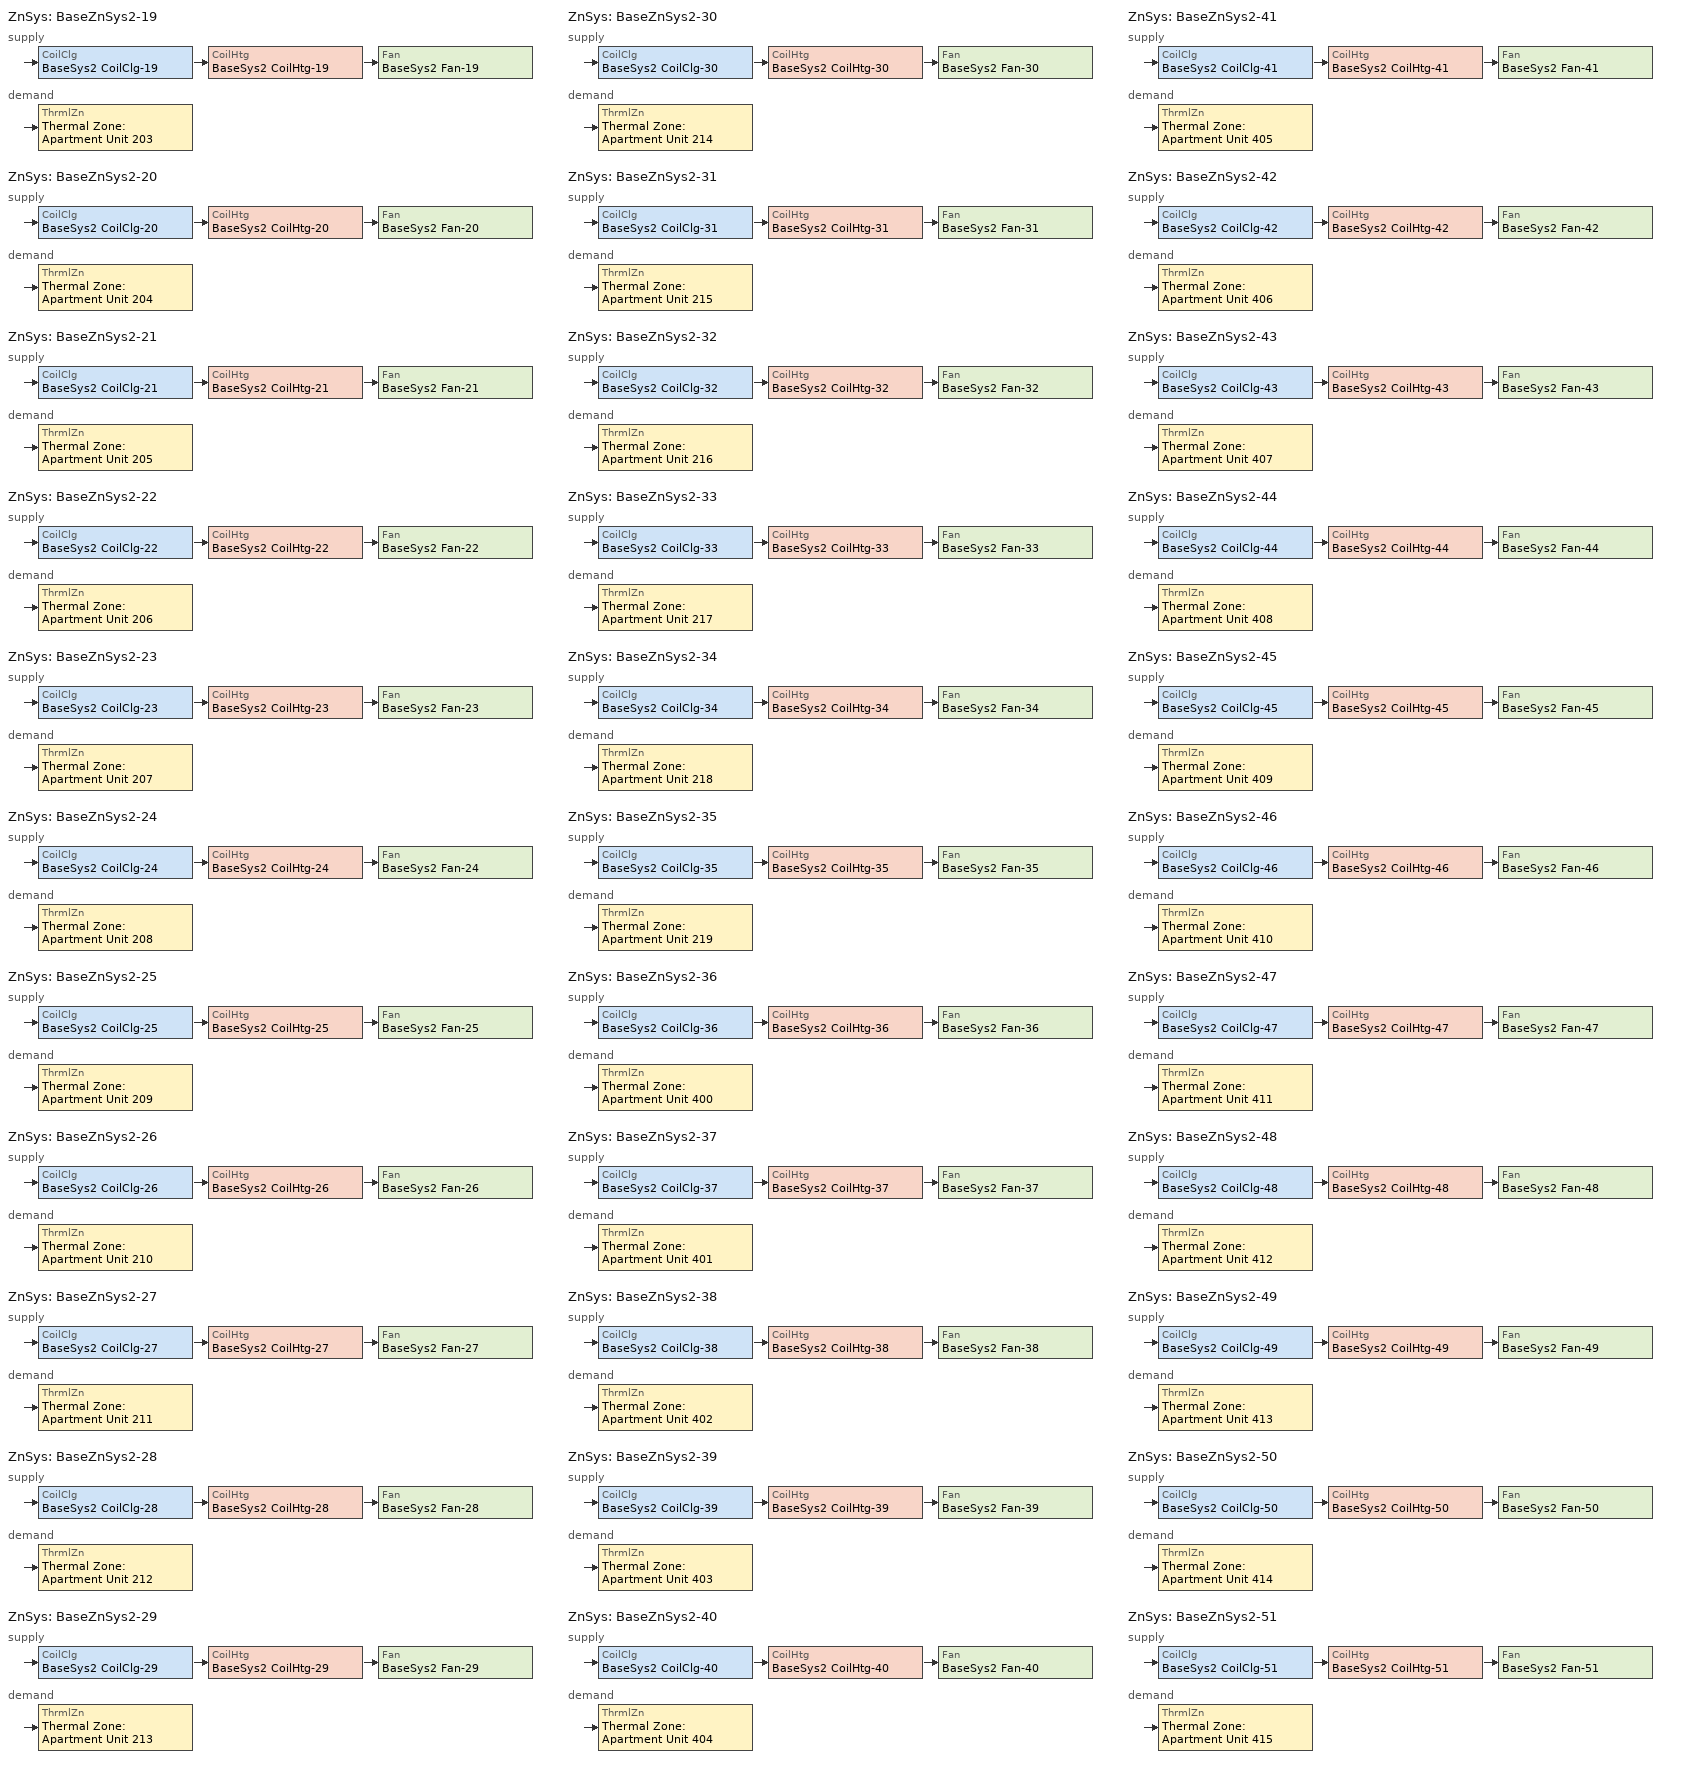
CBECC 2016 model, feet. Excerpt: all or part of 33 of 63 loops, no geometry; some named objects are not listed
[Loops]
ZnSys 'BaseZnSys2-19'
 supply: CoilClg 'BaseSys2 CoilClg-19' > CoilHtg 'BaseSys2 CoilHtg-19' > Fan 'BaseSys2 Fan-19'
 demand: ThrmlZn 'Thermal Zone: Apartment Unit 203'
ZnSys 'BaseZnSys2-20'
 supply: CoilClg 'BaseSys2 CoilClg-20' > CoilHtg 'BaseSys2 CoilHtg-20' > Fan 'BaseSys2 Fan-20'
 demand: ThrmlZn 'Thermal Zone: Apartment Unit 204'
ZnSys 'BaseZnSys2-21'
 supply: CoilClg 'BaseSys2 CoilClg-21' > CoilHtg 'BaseSys2 CoilHtg-21' > Fan 'BaseSys2 Fan-21'
 demand: ThrmlZn 'Thermal Zone: Apartment Unit 205'
ZnSys 'BaseZnSys2-22'
 supply: CoilClg 'BaseSys2 CoilClg-22' > CoilHtg 'BaseSys2 CoilHtg-22' > Fan 'BaseSys2 Fan-22'
 demand: ThrmlZn 'Thermal Zone: Apartment Unit 206'
ZnSys 'BaseZnSys2-23'
 supply: CoilClg 'BaseSys2 CoilClg-23' > CoilHtg 'BaseSys2 CoilHtg-23' > Fan 'BaseSys2 Fan-23'
 demand: ThrmlZn 'Thermal Zone: Apartment Unit 207'
ZnSys 'BaseZnSys2-24'
 supply: CoilClg 'BaseSys2 CoilClg-24' > CoilHtg 'BaseSys2 CoilHtg-24' > Fan 'BaseSys2 Fan-24'
 demand: ThrmlZn 'Thermal Zone: Apartment Unit 208'
ZnSys 'BaseZnSys2-25'
 supply: CoilClg 'BaseSys2 CoilClg-25' > CoilHtg 'BaseSys2 CoilHtg-25' > Fan 'BaseSys2 Fan-25'
 demand: ThrmlZn 'Thermal Zone: Apartment Unit 209'
ZnSys 'BaseZnSys2-26'
 supply: CoilClg 'BaseSys2 CoilClg-26' > CoilHtg 'BaseSys2 CoilHtg-26' > Fan 'BaseSys2 Fan-26'
 demand: ThrmlZn 'Thermal Zone: Apartment Unit 210'
ZnSys 'BaseZnSys2-27'
 supply: CoilClg 'BaseSys2 CoilClg-27' > CoilHtg 'BaseSys2 CoilHtg-27' > Fan 'BaseSys2 Fan-27'
 demand: ThrmlZn 'Thermal Zone: Apartment Unit 211'
ZnSys 'BaseZnSys2-28'
 supply: CoilClg 'BaseSys2 CoilClg-28' > CoilHtg 'BaseSys2 CoilHtg-28' > Fan 'BaseSys2 Fan-28'
 demand: ThrmlZn 'Thermal Zone: Apartment Unit 212'
ZnSys 'BaseZnSys2-29'
 supply: CoilClg 'BaseSys2 CoilClg-29' > CoilHtg 'BaseSys2 CoilHtg-29' > Fan 'BaseSys2 Fan-29'
 demand: ThrmlZn 'Thermal Zone: Apartment Unit 213'
ZnSys 'BaseZnSys2-30'
 supply: CoilClg 'BaseSys2 CoilClg-30' > CoilHtg 'BaseSys2 CoilHtg-30' > Fan 'BaseSys2 Fan-30'
 demand: ThrmlZn 'Thermal Zone: Apartment Unit 214'
ZnSys 'BaseZnSys2-31'
 supply: CoilClg 'BaseSys2 CoilClg-31' > CoilHtg 'BaseSys2 CoilHtg-31' > Fan 'BaseSys2 Fan-31'
 demand: ThrmlZn 'Thermal Zone: Apartment Unit 215'
ZnSys 'BaseZnSys2-32'
 supply: CoilClg 'BaseSys2 CoilClg-32' > CoilHtg 'BaseSys2 CoilHtg-32' > Fan 'BaseSys2 Fan-32'
 demand: ThrmlZn 'Thermal Zone: Apartment Unit 216'
ZnSys 'BaseZnSys2-33'
 supply: CoilClg 'BaseSys2 CoilClg-33' > CoilHtg 'BaseSys2 CoilHtg-33' > Fan 'BaseSys2 Fan-33'
 demand: ThrmlZn 'Thermal Zone: Apartment Unit 217'
ZnSys 'BaseZnSys2-34'
 supply: CoilClg 'BaseSys2 CoilClg-34' > CoilHtg 'BaseSys2 CoilHtg-34' > Fan 'BaseSys2 Fan-34'
 demand: ThrmlZn 'Thermal Zone: Apartment Unit 218'
ZnSys 'BaseZnSys2-35'
 supply: CoilClg 'BaseSys2 CoilClg-35' > CoilHtg 'BaseSys2 CoilHtg-35' > Fan 'BaseSys2 Fan-35'
 demand: ThrmlZn 'Thermal Zone: Apartment Unit 219'
ZnSys 'BaseZnSys2-36'
 supply: CoilClg 'BaseSys2 CoilClg-36' > CoilHtg 'BaseSys2 CoilHtg-36' > Fan 'BaseSys2 Fan-36'
 demand: ThrmlZn 'Thermal Zone: Apartment Unit 400'
ZnSys 'BaseZnSys2-37'
 supply: CoilClg 'BaseSys2 CoilClg-37' > CoilHtg 'BaseSys2 CoilHtg-37' > Fan 'BaseSys2 Fan-37'
 demand: ThrmlZn 'Thermal Zone: Apartment Unit 401'
ZnSys 'BaseZnSys2-38'
 supply: CoilClg 'BaseSys2 CoilClg-38' > CoilHtg 'BaseSys2 CoilHtg-38' > Fan 'BaseSys2 Fan-38'
 demand: ThrmlZn 'Thermal Zone: Apartment Unit 402'
ZnSys 'BaseZnSys2-39'
 supply: CoilClg 'BaseSys2 CoilClg-39' > CoilHtg 'BaseSys2 CoilHtg-39' > Fan 'BaseSys2 Fan-39'
 demand: ThrmlZn 'Thermal Zone: Apartment Unit 403'
ZnSys 'BaseZnSys2-40'
 supply: CoilClg 'BaseSys2 CoilClg-40' > CoilHtg 'BaseSys2 CoilHtg-40' > Fan 'BaseSys2 Fan-40'
 demand: ThrmlZn 'Thermal Zone: Apartment Unit 404'
ZnSys 'BaseZnSys2-41'
 supply: CoilClg 'BaseSys2 CoilClg-41' > CoilHtg 'BaseSys2 CoilHtg-41' > Fan 'BaseSys2 Fan-41'
 demand: ThrmlZn 'Thermal Zone: Apartment Unit 405'
ZnSys 'BaseZnSys2-42'
 supply: CoilClg 'BaseSys2 CoilClg-42' > CoilHtg 'BaseSys2 CoilHtg-42' > Fan 'BaseSys2 Fan-42'
 demand: ThrmlZn 'Thermal Zone: Apartment Unit 406'
ZnSys 'BaseZnSys2-43'
 supply: CoilClg 'BaseSys2 CoilClg-43' > CoilHtg 'BaseSys2 CoilHtg-43' > Fan 'BaseSys2 Fan-43'
 demand: ThrmlZn 'Thermal Zone: Apartment Unit 407'
ZnSys 'BaseZnSys2-44'
 supply: CoilClg 'BaseSys2 CoilClg-44' > CoilHtg 'BaseSys2 CoilHtg-44' > Fan 'BaseSys2 Fan-44'
 demand: ThrmlZn 'Thermal Zone: Apartment Unit 408'
ZnSys 'BaseZnSys2-45'
 supply: CoilClg 'BaseSys2 CoilClg-45' > CoilHtg 'BaseSys2 CoilHtg-45' > Fan 'BaseSys2 Fan-45'
 demand: ThrmlZn 'Thermal Zone: Apartment Unit 409'
ZnSys 'BaseZnSys2-46'
 supply: CoilClg 'BaseSys2 CoilClg-46' > CoilHtg 'BaseSys2 CoilHtg-46' > Fan 'BaseSys2 Fan-46'
 demand: ThrmlZn 'Thermal Zone: Apartment Unit 410'
ZnSys 'BaseZnSys2-47'
 supply: CoilClg 'BaseSys2 CoilClg-47' > CoilHtg 'BaseSys2 CoilHtg-47' > Fan 'BaseSys2 Fan-47'
 demand: ThrmlZn 'Thermal Zone: Apartment Unit 411'
ZnSys 'BaseZnSys2-48'
 supply: CoilClg 'BaseSys2 CoilClg-48' > CoilHtg 'BaseSys2 CoilHtg-48' > Fan 'BaseSys2 Fan-48'
 demand: ThrmlZn 'Thermal Zone: Apartment Unit 412'
ZnSys 'BaseZnSys2-49'
 supply: CoilClg 'BaseSys2 CoilClg-49' > CoilHtg 'BaseSys2 CoilHtg-49' > Fan 'BaseSys2 Fan-49'
 demand: ThrmlZn 'Thermal Zone: Apartment Unit 413'
ZnSys 'BaseZnSys2-50'
 supply: CoilClg 'BaseSys2 CoilClg-50' > CoilHtg 'BaseSys2 CoilHtg-50' > Fan 'BaseSys2 Fan-50'
 demand: ThrmlZn 'Thermal Zone: Apartment Unit 414'
ZnSys 'BaseZnSys2-51'
 supply: CoilClg 'BaseSys2 CoilClg-51' > CoilHtg 'BaseSys2 CoilHtg-51' > Fan 'BaseSys2 Fan-51'
 demand: ThrmlZn 'Thermal Zone: Apartment Unit 415'
[ZnSys] Type=FPFC; AvailSchRef=ResidentialLivingHVACAvail; FanCtrl=Cycling; FanPos=DrawThrough; ClgDsgnSupAirTemp=58; HtgDsgnSupAirTemp=95; DuctLctn=Conditioned
Name | Cnt | DuctIns
BaseZnSys2-19; BaseZnSys2-20; BaseZnSys2-21; BaseZnSys2-22; BaseZnSys2-23; BaseZnSys2-24; BaseZnSys2-25; BaseZnSys2-26; BaseZnSys2-27; BaseZnSys2-28; BaseZnSys2-29; BaseZnSys2-30; BaseZnSys2-31; BaseZnSys2-32; BaseZnSys2-33; BaseZnSys2-34; BaseZnSys2-35 | 2
BaseZnSys2-36; BaseZnSys2-37; BaseZnSys2-38; BaseZnSys2-39; BaseZnSys2-40; BaseZnSys2-41; BaseZnSys2-42; BaseZnSys2-43; BaseZnSys2-44; BaseZnSys2-45; BaseZnSys2-46; BaseZnSys2-47; BaseZnSys2-49; BaseZnSys2-50; BaseZnSys2-51 | 1
BaseZnSys2-48 | 1 | 0
[CoilClg] Type=ChilledWater; FluidSegInRef=BaseChWPriSupSeg; FluidSegOutRef=BaseChWPriRetSeg
Name | Sys | FluidFlowRtDsgn | CapTotGrossRtd | CapTotNetRtd
BaseSys2 CoilClg-19 | BaseZnSys2-19 | 1.86392 | 18646.3 | 18646.3
BaseSys2 CoilClg-20 | BaseZnSys2-20 | 1.86392 | 18646.3 | 18646.3
BaseSys2 CoilClg-21 | BaseZnSys2-21 | 1.86392 | 18646.3 | 18646.3
BaseSys2 CoilClg-22 | BaseZnSys2-22 | 1.86393 | 18646.4 | 18646.4
BaseSys2 CoilClg-23 | BaseZnSys2-23 | 1.86421 | 18649.2 | 18649.2
BaseSys2 CoilClg-24 | BaseZnSys2-24 | 1.86883 | 18695.4 | 18695.4
BaseSys2 CoilClg-25 | BaseZnSys2-25 | 2.14839 | 21492 | 21492
BaseSys2 CoilClg-26 | BaseZnSys2-26 | 1.76489 | 17655.6 | 17655.6
BaseSys2 CoilClg-27 | BaseZnSys2-27 | 1.20462 | 12050.8 | 12050.8
BaseSys2 CoilClg-28 | BaseZnSys2-28 | 1.19073 | 11911.8 | 11911.8
BaseSys2 CoilClg-29 | BaseZnSys2-29 | 1.18998 | 11904.3 | 11904.3
BaseSys2 CoilClg-30 | BaseZnSys2-30 | 1.18994 | 11904 | 11904
BaseSys2 CoilClg-31 | BaseZnSys2-31 | 1.18994 | 11904 | 11904
BaseSys2 CoilClg-32 | BaseZnSys2-32 | 1.18996 | 11904.1 | 11904.1
BaseSys2 CoilClg-33 | BaseZnSys2-33 | 1.19036 | 11908.2 | 11908.2
BaseSys2 CoilClg-34 | BaseZnSys2-34 | 1.20486 | 12053.1 | 12053.1
BaseSys2 CoilClg-35 | BaseZnSys2-35 | 2.07739 | 20781.8 | 20781.8
BaseSys2 CoilClg-36 | BaseZnSys2-36 | 2.54256 | 25435.3 | 25435.3
BaseSys2 CoilClg-37 | BaseZnSys2-37 | 2.07214 | 20729.3 | 20729.3
BaseSys2 CoilClg-38 | BaseZnSys2-38 | 2.06987 | 20706.5 | 20706.5
BaseSys2 CoilClg-39 | BaseZnSys2-39 | 2.06983 | 20706.2 | 20706.2
BaseSys2 CoilClg-40 | BaseZnSys2-40 | 2.06983 | 20706.2 | 20706.2
BaseSys2 CoilClg-41 | BaseZnSys2-41 | 2.06983 | 20706.2 | 20706.2
BaseSys2 CoilClg-42 | BaseZnSys2-42 | 2.06984 | 20706.3 | 20706.3
BaseSys2 CoilClg-43 | BaseZnSys2-43 | 2.07013 | 20709.2 | 20709.2
BaseSys2 CoilClg-44 | BaseZnSys2-44 | 2.07765 | 20784.4 | 20784.4
BaseSys2 CoilClg-45 | BaseZnSys2-45 | 2.44563 | 24465.6 | 24465.6
BaseSys2 CoilClg-46 | BaseZnSys2-46 | 2.026 | 20267.7 | 20267.7
BaseSys2 CoilClg-47 | BaseZnSys2-47 | 1.47956 | 14801.2 | 14801.2
BaseSys2 CoilClg-48 | BaseZnSys2-48 | 1.46516 | 14657.2 | 14657.2
BaseSys2 CoilClg-49 | BaseZnSys2-49 | 1.46459 | 14651.4 | 14651.4
BaseSys2 CoilClg-50 | BaseZnSys2-50 | 1.46456 | 14651.2 | 14651.2
BaseSys2 CoilClg-51 | BaseZnSys2-51 | 1.46456 | 14651.2 | 14651.2
[CoilHtg] Type=HotWater; FluidSegInRef=BaseHWPriSupSeg; FluidSegOutRef=BaseHWPriRetSeg; AuxPwr=0
Name | Sys | FluidFlowRtDsgn | CapTotGrossRtd | CapTotNetRtd
BaseSys2 CoilHtg-19 | BaseZnSys2-19 | 0.62107 | 12426.1 | 12426.1
BaseSys2 CoilHtg-20 | BaseZnSys2-20 | 0.62103 | 12425.3 | 12425.3
BaseSys2 CoilHtg-21 | BaseZnSys2-21 | 0.62103 | 12425.3 | 12425.3
BaseSys2 CoilHtg-22 | BaseZnSys2-22 | 0.62107 | 12426.1 | 12426.1
BaseSys2 CoilHtg-23 | BaseZnSys2-23 | 0.6216 | 12436.8 | 12436.8
BaseSys2 CoilHtg-24 | BaseZnSys2-24 | 0.62913 | 12587.4 | 12587.4
BaseSys2 CoilHtg-25 | BaseZnSys2-25 | 0.81107 | 16227.6 | 16227.6
BaseSys2 CoilHtg-26 | BaseZnSys2-26 | 0.8107 | 16220.2 | 16220.2
BaseSys2 CoilHtg-27 | BaseZnSys2-27 | 0.62866 | 12578.1 | 12578.1
BaseSys2 CoilHtg-28 | BaseZnSys2-28 | 0.62112 | 12427.2 | 12427.2
BaseSys2 CoilHtg-29 | BaseZnSys2-29 | 0.62059 | 12416.4 | 12416.4
BaseSys2 CoilHtg-30 | BaseZnSys2-30 | 0.62055 | 12415.7 | 12415.7
BaseSys2 CoilHtg-31 | BaseZnSys2-31 | 0.62055 | 12415.7 | 12415.7
BaseSys2 CoilHtg-32 | BaseZnSys2-32 | 0.62059 | 12416.4 | 12416.4
BaseSys2 CoilHtg-33 | BaseZnSys2-33 | 0.62112 | 12427.1 | 12427.1
BaseSys2 CoilHtg-34 | BaseZnSys2-34 | 0.62865 | 12577.9 | 12577.9
BaseSys2 CoilHtg-35 | BaseZnSys2-35 | 0.8105 | 16216.2 | 16216.2
BaseSys2 CoilHtg-36 | BaseZnSys2-36 | 1.06924 | 21392.9 | 21392.9
BaseSys2 CoilHtg-37 | BaseZnSys2-37 | 0.86293 | 17265.2 | 17265.2
BaseSys2 CoilHtg-38 | BaseZnSys2-38 | 0.85837 | 17173.9 | 17173.9
BaseSys2 CoilHtg-39 | BaseZnSys2-39 | 0.85816 | 17169.8 | 17169.8
BaseSys2 CoilHtg-40 | BaseZnSys2-40 | 0.85815 | 17169.5 | 17169.5
BaseSys2 CoilHtg-41 | BaseZnSys2-41 | 0.85815 | 17169.6 | 17169.6
BaseSys2 CoilHtg-42 | BaseZnSys2-42 | 0.85817 | 17169.8 | 17169.8
BaseSys2 CoilHtg-43 | BaseZnSys2-43 | 0.85847 | 17176 | 17176
BaseSys2 CoilHtg-44 | BaseZnSys2-44 | 0.86525 | 17311.5 | 17311.5
BaseSys2 CoilHtg-45 | BaseZnSys2-45 | 1.13353 | 22679.1 | 22679.1
BaseSys2 CoilHtg-46 | BaseZnSys2-46 | 1.13254 | 22659.3 | 22659.3
BaseSys2 CoilHtg-47 | BaseZnSys2-47 | 0.86476 | 17301.8 | 17301.8
BaseSys2 CoilHtg-48 | BaseZnSys2-48 | 0.858 | 17166.5 | 17166.5
BaseSys2 CoilHtg-49 | BaseZnSys2-49 | 0.85769 | 17160.3 | 17160.3
BaseSys2 CoilHtg-50 | BaseZnSys2-50 | 0.85768 | 17160 | 17160
BaseSys2 CoilHtg-51 | BaseZnSys2-51 | 0.85768 | 17160 | 17160
[Fan] CtrlMthd=ConstantVolume; FlowEff=0.5; TotStaticPress=1.273; MtrEff=0.855; MtrPos=InAirStream
Name | Sys | FlowCap | MtrHP
BaseSys2 Fan-19 | BaseZnSys2-19 | 621.08 | 0.5
BaseSys2 Fan-20 | BaseZnSys2-20 | 621.08 | 0.5
BaseSys2 Fan-21 | BaseZnSys2-21 | 621.08 | 0.5
BaseSys2 Fan-22 | BaseZnSys2-22 | 621.085 | 0.5
BaseSys2 Fan-23 | BaseZnSys2-23 | 621.175 | 0.5
BaseSys2 Fan-24 | BaseZnSys2-24 | 622.715 | 0.5
BaseSys2 Fan-25 | BaseZnSys2-25 | 715.035 | 0.5
BaseSys2 Fan-26 | BaseZnSys2-26 | 540.66 | 0.5
BaseSys2 Fan-27 | BaseZnSys2-27 | 359.9 | 0.25
BaseSys2 Fan-28 | BaseZnSys2-28 | 355.37 | 0.25
BaseSys2 Fan-29 | BaseZnSys2-29 | 355.125 | 0.25
BaseSys2 Fan-30 | BaseZnSys2-30 | 355.115 | 0.25
BaseSys2 Fan-31 | BaseZnSys2-31 | 355.115 | 0.25
BaseSys2 Fan-32 | BaseZnSys2-32 | 355.12 | 0.25
BaseSys2 Fan-33 | BaseZnSys2-33 | 355.25 | 0.25
BaseSys2 Fan-34 | BaseZnSys2-34 | 360.01 | 0.25
BaseSys2 Fan-35 | BaseZnSys2-35 | 644 | 0.5
BaseSys2 Fan-36 | BaseZnSys2-36 | 846.36 | 0.5
BaseSys2 Fan-37 | BaseZnSys2-37 | 689.92 | 0.5
BaseSys2 Fan-38 | BaseZnSys2-38 | 689.16 | 0.5
BaseSys2 Fan-39 | BaseZnSys2-39 | 689.15 | 0.5
BaseSys2 Fan-40 | BaseZnSys2-40 | 689.15 | 0.5
BaseSys2 Fan-41 | BaseZnSys2-41 | 689.15 | 0.5
BaseSys2 Fan-42 | BaseZnSys2-42 | 689.15 | 0.5
BaseSys2 Fan-43 | BaseZnSys2-43 | 689.25 | 0.5
BaseSys2 Fan-44 | BaseZnSys2-44 | 691.75 | 0.5
BaseSys2 Fan-45 | BaseZnSys2-45 | 813.96 | 0.5
BaseSys2 Fan-46 | BaseZnSys2-46 | 625.66 | 0.5
BaseSys2 Fan-47 | BaseZnSys2-47 | 449.56 | 0.25
BaseSys2 Fan-48 | BaseZnSys2-48 | 444.83 | 0.25
BaseSys2 Fan-49 | BaseZnSys2-49 | 444.64 | 0.25
BaseSys2 Fan-50 | BaseZnSys2-50 | 444.63 | 0.25
BaseSys2 Fan-51 | BaseZnSys2-51 | 444.63 | 0.25
